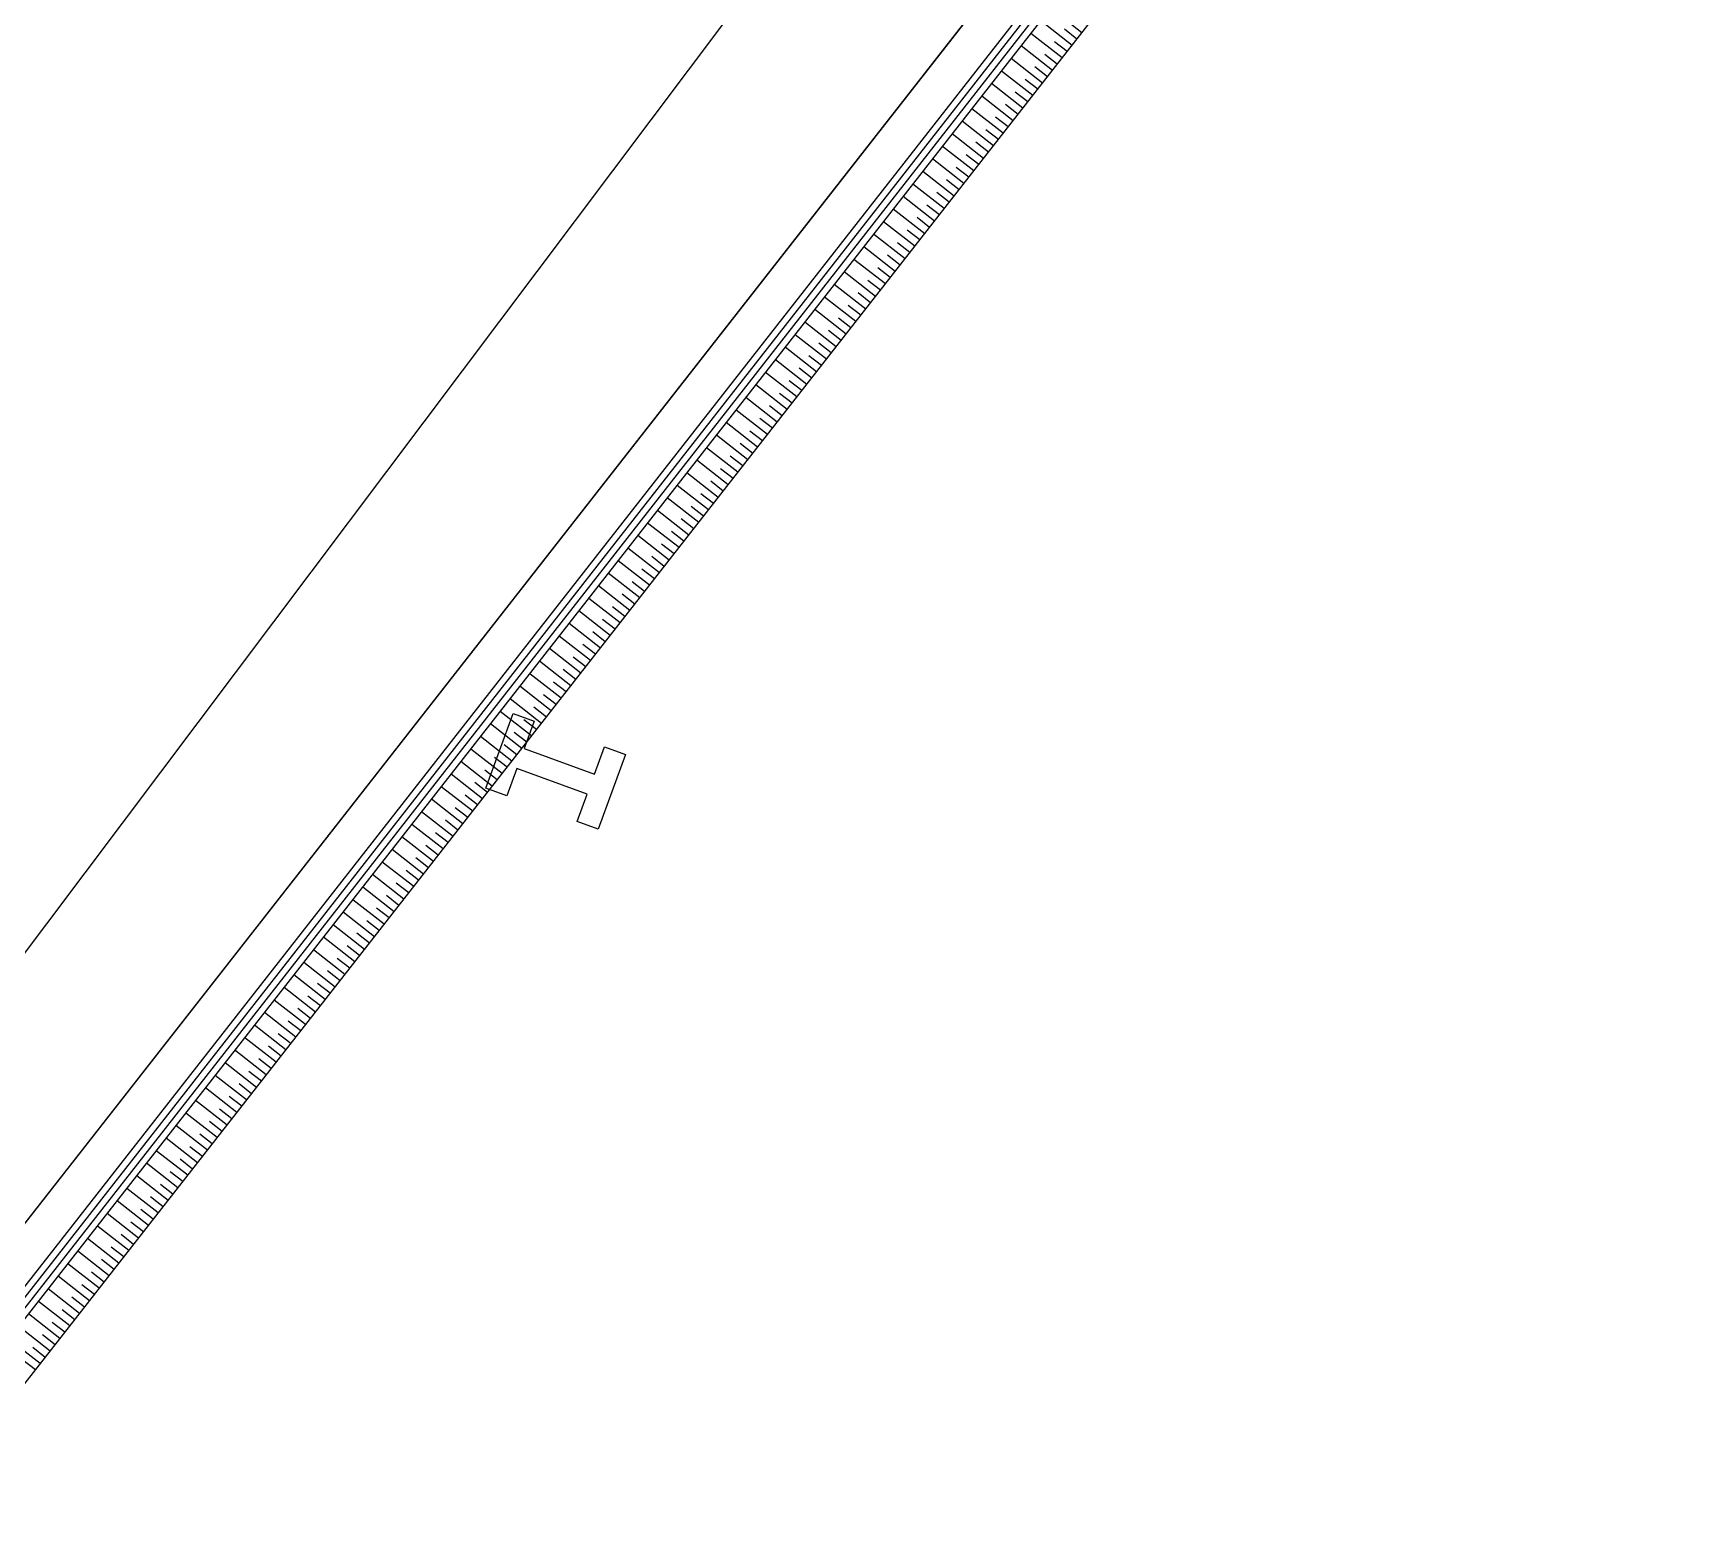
# Model space of a CAD drawing. Extents: x -111898 to 889894, y -2 to 1194865.
# Drawn here: x 543688 to 551993, y 904698 to 912155 of the extents above; entities that cross this region are included whole.
import ezdxf

# ---------------------------------------------------------------- set-up
doc = ezdxf.new("R2010")
doc.units = 0
doc.header["$LTSCALE"] = 10
doc.header["$MEASUREMENT"] = 0
doc.layers.get('Defpoints').update_dxf_attribs({"color": 210})
for name, color, linetype in [('0-WALL', 252, 'Continuous'), ('10平面$0$99平面图例外参$0$A-HATCH-2', 251, 'Continuous'), ('10平面$0$A-LIN-V', 9, 'Continuous'), ('WALL', 252, 'Continuous')]:
    doc.layers.add(name, color=color, linetype=linetype)

# ---------------------------------------------------------------- blocks, each defined once
blk = doc.blocks.new('10平面$0$99平面图例外参$0$$LinePat$填挖边坡')
at = {"color": 0}
for p, q in [((0, 0), (0, -1500)), ((300, 0), (300, -600))]:
    blk.add_line(p, q, dxfattribs=at)
at = {"layer": 'Defpoints', "color": 0}
blk.add_point((600, 0), dxfattribs=at)

msp = doc.modelspace()

# ---------------------------------------------------------------- hatches: boundary and pattern name
at = {"layer": '0-WALL'}
h = msp.add_hatch(dxfattribs=at)
h.set_pattern_fill('草坪或沼泽', color=8, scale=400, angle=-0.200257)
h.set_pattern_definition([(359.79974, (-824318.4, 704905.5), (1605.5824, 1594.398), [240, -48, 64, -48, 240, -960]), (359.79974, (-824398.3, 704953.8), (1605.5824, 1594.398), [160, -120, 240, -120, 160, -800]), (359.79974, (-823836, 705591.9), (1605.5824, 1594.398), [200, -80, 200, -1120]), (359.79974, (-824634.9, 705914.7), (1605.5824, 1594.398), [80, -160, 80, -1280]), (89.79974, (-824474.9, 705914.1), (-1594.398, 1605.5824), [144, -1456]), (89.79974, (-823998.3, 704952.4), (-1594.398, 1605.5824), [160, -1440]), (89.79974, (-823596, 705591), (-1594.398, 1605.5824), [160, -1440]), (44.79974, (-823790.3, 704935.7), (5.5922, 1599.9902), [160, -2102.7417]), (134.79974, (-824206.3, 704937.2), (-1599.9902, 5.5922), [160, -2102.7417]), (63.23469, (-823838.3, 704943.9), (5.5922, 1599.99023), [160, -3417.7088]), (75.7635, (-823918.27, 704952.15), (5.59221, 1599.99023), [160, -6436.969]), (75.7635, (-823516.03, 705590.75), (5.59221, 1599.99023), [128, -6468.969]), (75.7635, (-824442.9, 705914), (5.59221, 1599.99023), [112, -6484.969]), (103.835987, (-824078.27, 704952.7), (5.59221, 1599.99023), [160, -6436.969]), (103.835987, (-823676.03, 705591.3), (5.59221, 1599.99023), [128, -6468.969]), (103.835987, (-824506.9, 705914.2), (5.59221, 1599.99023), [112, -6484.969]), (116.364795, (-824158.3, 704945), (5.5922, 1599.99023), [160, -3417.7069])])
edge = h.paths.add_edge_path()
edge.add_line((741503.08, 933538.38), (741712.87, 934018.57))
edge.add_line((741712.87, 934018.57), (745060.96, 941812.89))
edge.add_line((745060.96, 941812.89), (766890.86, 1001849.76))
edge.add_line((766890.86, 1001849.76), (760346.98, 1016169.02))
edge.add_line((760346.98, 1016169.02), (737579.78, 1026362.54))
edge.add_line((737579.78, 1026362.54), (720756.11, 1037729.77))
edge.add_line((720756.11, 1037729.77), (653654.65, 1067773.01))
edge.add_line((653654.65, 1067773.01), (467795.25, 820503.81))
edge.add_line((467795.25, 820503.81), (468143.58, 820404.89))
edge.add_line((468143.58, 820404.89), (647181.92, 1058601.18))
edge.add_line((647181.92, 1058601.18), (648464.56, 1058132.56))
edge.add_line((648464.56, 1058132.56), (650350.23, 1063296.8))
edge.add_line((650350.23, 1063296.8), (720796.15, 1037558.69))
edge.add_line((720796.15, 1037558.69), (718909.6, 1032395.07))
edge.add_line((718909.6, 1032395.07), (725484.49, 1029992.9))
edge.add_line((725484.49, 1029992.9), (726513.26, 1032808.65))
edge.add_line((726513.26, 1032808.65), (729331.07, 1031779.14))
edge.add_line((729331.07, 1031779.14), (728302.36, 1028963.46))
edge.add_line((728302.36, 1028963.46), (747084.56, 1022101.19))
edge.add_line((747084.56, 1022101.19), (755217.14, 1018452.95))
edge.add_arc((743028.5, 1006160.87), 17310.64, -14.619994, 45.242091, ccw=False)
edge.add_line((759778.64, 1001791.54), (760685.99, 1001458.08))
edge.add_line((760685.99, 1001458.08), (765094.65, 999847.31))
edge.add_line((765094.65, 999847.31), (740941.69, 933744.02))
edge.add_line((740941.69, 933744.02), (741503.08, 933538.38))

# ---------------------------------------------------------------- linework, layer by layer
msp.add_lwpolyline([(538866.53, 897594.94), (540564.37, 902241.95), (583454.23, 957054.5), (585074.39, 956462.56), (585689.2, 958145.32, 0.2033274), (578593.17, 954034.59), (536751.57, 898367.67)], format="xyb", close=True, dxfattribs=at)
at = {"layer": '10平面$0$A-LIN-V', "color": 8}
msp.add_line((541012.29, 902010.93), (572771.16, 942592.39), dxfattribs=at)
at = {"layer": 'WALL', "color": 8}
for p, q in [((540746.79, 902158.45), (572549.71, 942796.2)), ((540776.29, 902142.06), (572575.96, 942775.65)), ((540805.79, 902125.67), (572602.21, 942755.11)), ((540835.29, 902109.28), (572628.46, 942734.57))]:
    msp.add_line(p, q, dxfattribs=at)
msp.add_lwpolyline([(539724.47, 899943.12), (540564.37, 902241.95), (575898.74, 947392.18), (576134.99, 947207.29)], dxfattribs=at)
msp.add_lwpolyline([(546661.03, 908534.41), (546523.76, 908158.7), (546418.56, 908197.14), (546468.67, 908334.27), (546115.5, 908463.3), (546065.4, 908326.17), (545960.2, 908364.61), (546097.47, 908740.32), (546202.67, 908701.88), (546152.56, 908564.75), (546505.73, 908435.71), (546555.83, 908572.85)], close=True, dxfattribs=at)

# ---------------------------------------------------------------- block references
at = {"layer": '10平面$0$99平面图例外参$0$A-HATCH-2', "color": 8, "xscale": 0.133362719495067, "yscale": 0.1333333333333333, "zscale": 0.1333333333333333, "rotation": 231.9534248527314}
for p in [(548952.01, 912156.3), (548853.38, 912030.27), (548902.69, 912093.28), (548804.06, 911967.25), (548754.75, 911904.24), (548656.12, 911778.21), (548705.43, 911841.22), (548606.8, 911715.19), (548557.49, 911652.18), (548508.17, 911589.17), (548409.54, 911463.14), (548458.86, 911526.15), (548360.23, 911400.12), (548310.91, 911337.11), (548212.28, 911211.08), (548261.6, 911274.09), (548162.97, 911148.06), (548113.65, 911085.05), (548015.02, 910959.02), (548064.34, 911022.03), (547965.71, 910896), (547916.39, 910832.99), (547817.76, 910706.96), (547867.08, 910769.97), (547768.45, 910643.95), (547719.13, 910580.93), (547620.5, 910454.9), (547669.82, 910517.92), (547571.19, 910391.89), (547521.87, 910328.87), (547423.24, 910202.84), (547472.56, 910265.86), (547373.93, 910139.83), (547324.61, 910076.81), (547225.98, 909950.78), (547275.3, 910013.8), (547176.67, 909887.77), (547127.35, 909824.75), (547078.04, 909761.74), (546979.41, 909635.71), (547028.72, 909698.72), (546930.09, 909572.7), (546880.78, 909509.68), (546782.15, 909383.65), (546831.46, 909446.67), (546732.83, 909320.64), (546683.52, 909257.62), (546584.89, 909131.59), (546634.2, 909194.61), (546535.57, 909068.58), (546486.26, 909005.56), (546387.63, 908879.53), (546436.94, 908942.55), (546338.31, 908816.52), (546289, 908753.5), (546190.37, 908627.48), (546239.68, 908690.49), (546141.05, 908564.46), (546091.74, 908501.45), (545993.11, 908375.42), (546042.42, 908438.43), (545943.79, 908312.4), (545894.48, 908249.39), (545795.85, 908123.36), (545845.16, 908186.37), (545746.53, 908060.34), (545697.22, 907997.33), (545647.9, 907934.31), (545549.27, 907808.28), (545598.59, 907871.3), (545499.96, 907745.27), (545450.64, 907682.25), (545352.01, 907556.23), (545401.33, 907619.24), (545302.7, 907493.21), (545253.38, 907430.2), (545154.75, 907304.17), (545204.07, 907367.18), (545105.44, 907241.15), (545056.12, 907178.14), (544957.49, 907052.11), (545006.81, 907115.12), (544908.18, 906989.09), (544858.86, 906926.08), (544760.23, 906800.05), (544809.55, 906863.06), (544710.92, 906737.03), (544661.6, 906674.02), (544562.97, 906547.99), (544612.29, 906611.01), (544513.66, 906484.98), (544464.34, 906421.96), (544365.71, 906295.93), (544415.03, 906358.95), (544316.4, 906232.92), (544267.08, 906169.9), (544217.77, 906106.89), (544119.14, 905980.86), (544168.45, 906043.87), (544069.82, 905917.84), (544020.5, 905854.83), (543921.87, 905728.8), (543971.19, 905791.81), (543872.56, 905665.78), (543823.24, 905602.77), (543724.61, 905476.74), (543773.93, 905539.76)]:
    msp.add_blockref('10平面$0$99平面图例外参$0$$LinePat$填挖边坡', p, dxfattribs=at)

doc.saveas('drawing.dxf')
